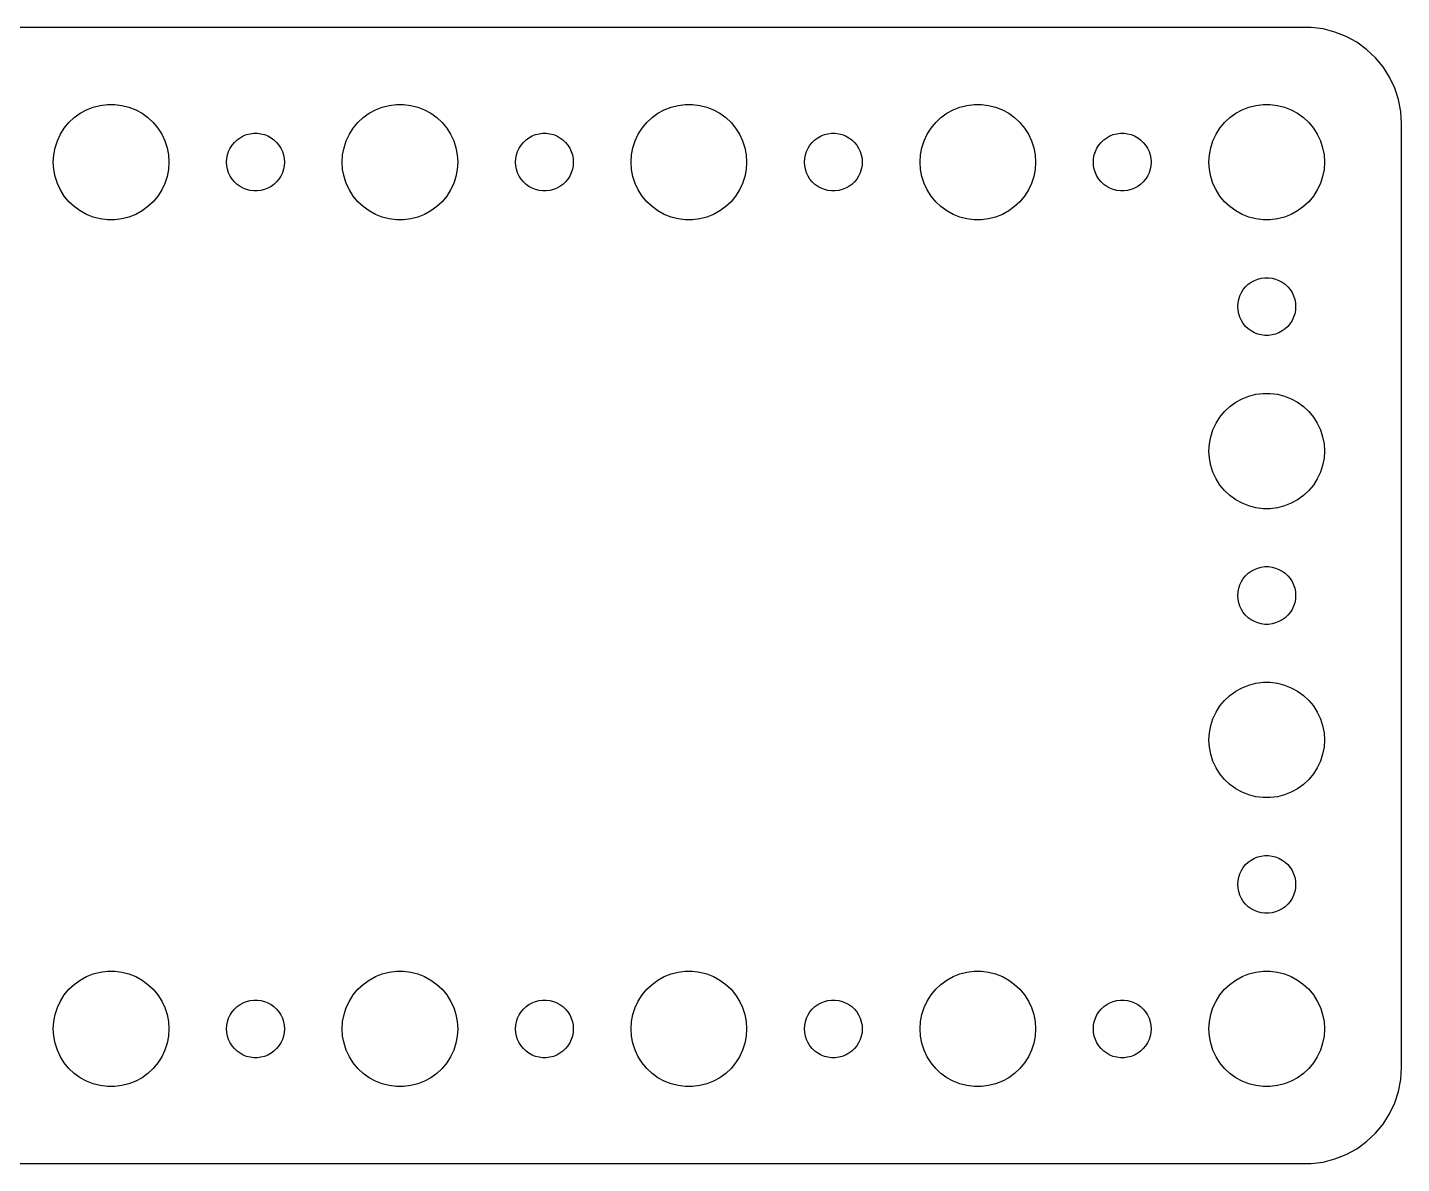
# Model space of a CAD drawing. Header units: metres. Extents: x -67 to 67, y -29 to 29.
# Drawn here: x -4.3 to 67, y -29.5 to 29.5 of the extents above; entities that cross this region are included whole.
import ezdxf

# ---------------------------------------------------------------- set-up
doc = ezdxf.new("R2010")
doc.units = ezdxf.units.M

msp = doc.modelspace()

# ---------------------------------------------------------------- linework, layer by layer
for p, q in [((62.3139, 29.4901), (-62.3139, 29.4901)), ((62.9369, 29.4114), (62.3139, 29.4901)), ((63.5451, 29.2553), (62.9369, 29.4114)), ((64.1289, 29.0241), (63.5451, 29.2553)), ((64.6791, 28.7216), (64.1289, 29.0241)), ((65.1871, 28.3526), (64.6791, 28.7216)), ((65.6448, 27.9227), (65.1871, 28.3526)), ((66.0451, 27.4389), (65.6448, 27.9227)), ((66.3815, 26.9088), (66.0451, 27.4389)), ((66.6489, 26.3406), (66.3815, 26.9088)), ((66.8429, 25.7434), (66.6489, 26.3406)), ((66.9606, 25.1267), (66.8429, 25.7434)), ((-1.91226, 24.8115), (-1.60747, 25.033)), ((-1.60747, 25.033), (-1.27733, 25.2145)), ((-1.27733, 25.2145), (-0.92705, 25.3532)), ((-0.92705, 25.3532), (-0.56213, 25.4469)), ((-0.56213, 25.4469), (-0.18837, 25.4941)), ((-0.18837, 25.4941), (0.18837, 25.4941)), ((0.18837, 25.4941), (0.56213, 25.4469)), ((0.56213, 25.4469), (0.92705, 25.3532)), ((0.92705, 25.3532), (1.27733, 25.2145)), ((1.27733, 25.2145), (1.60747, 25.033)), ((1.60747, 25.033), (1.91226, 24.8115)), ((13.0877, 24.8115), (13.3925, 25.033)), ((13.3925, 25.033), (13.7227, 25.2145)), ((13.7227, 25.2145), (14.0729, 25.3532)), ((14.0729, 25.3532), (14.4379, 25.4469)), ((14.4379, 25.4469), (14.8116, 25.4941)), ((14.8116, 25.4941), (15.1884, 25.4941)), ((15.1884, 25.4941), (15.5621, 25.4469)), ((15.5621, 25.4469), (15.927, 25.3532)), ((15.927, 25.3532), (16.2773, 25.2145)), ((16.2773, 25.2145), (16.6075, 25.033)), ((16.6075, 25.033), (16.9123, 24.8115)), ((28.0877, 24.8115), (28.3925, 25.033)), ((28.3925, 25.033), (28.7227, 25.2145)), ((28.7227, 25.2145), (29.0729, 25.3532)), ((29.0729, 25.3532), (29.4379, 25.4469)), ((29.4379, 25.4469), (29.8116, 25.4941)), ((29.8116, 25.4941), (30.1884, 25.4941)), ((30.1884, 25.4941), (30.5621, 25.4469)), ((30.5621, 25.4469), (30.927, 25.3532)), ((30.927, 25.3532), (31.2773, 25.2145)), ((31.2773, 25.2145), (31.6075, 25.033)), ((31.6075, 25.033), (31.9123, 24.8115)), ((43.0877, 24.8115), (43.3925, 25.033)), ((43.3925, 25.033), (43.7227, 25.2145)), ((43.7227, 25.2145), (44.0729, 25.3532)), ((44.0729, 25.3532), (44.4379, 25.4469)), ((44.4379, 25.4469), (44.8116, 25.4941)), ((44.8116, 25.4941), (45.1884, 25.4941)), ((45.1884, 25.4941), (45.5621, 25.4469)), ((45.5621, 25.4469), (45.927, 25.3532)), ((45.927, 25.3532), (46.2773, 25.2145)), ((46.2773, 25.2145), (46.6075, 25.033)), ((46.6075, 25.033), (46.9123, 24.8115)), ((58.0877, 24.8115), (58.3925, 25.033)), ((58.3925, 25.033), (58.7227, 25.2145)), ((58.7227, 25.2145), (59.0729, 25.3532)), ((59.0729, 25.3532), (59.4379, 25.4469)), ((59.4379, 25.4469), (59.8116, 25.4941)), ((59.8116, 25.4941), (60.1884, 25.4941)), ((60.1884, 25.4941), (60.5621, 25.4469)), ((60.5621, 25.4469), (60.927, 25.3532)), ((60.927, 25.3532), (61.2773, 25.2145)), ((61.2773, 25.2145), (61.6075, 25.033)), ((61.6075, 25.033), (61.9123, 24.8115)), ((67, 24.5), (66.9606, 25.1267)), ((-2.62891, 23.9453), (-2.42705, 24.2634)), ((-2.42705, 24.2634), (-2.1869, 24.5536)), ((-2.1869, 24.5536), (-1.91226, 24.8115)), ((1.91226, 24.8115), (2.1869, 24.5536)), ((2.1869, 24.5536), (2.42705, 24.2634)), ((2.42705, 24.2634), (2.62891, 23.9453)), ((12.3711, 23.9453), (12.5729, 24.2634)), ((12.5729, 24.2634), (12.8131, 24.5536)), ((12.8131, 24.5536), (13.0877, 24.8115)), ((16.9123, 24.8115), (17.1869, 24.5536)), ((17.1869, 24.5536), (17.427, 24.2634)), ((17.427, 24.2634), (17.6289, 23.9453)), ((27.3711, 23.9453), (27.5729, 24.2634)), ((27.5729, 24.2634), (27.8131, 24.5536)), ((27.8131, 24.5536), (28.0877, 24.8115)), ((31.9123, 24.8115), (32.1869, 24.5536)), ((32.1869, 24.5536), (32.427, 24.2634)), ((32.427, 24.2634), (32.6289, 23.9453)), ((42.3711, 23.9453), (42.5729, 24.2634)), ((42.5729, 24.2634), (42.8131, 24.5536)), ((42.8131, 24.5536), (43.0877, 24.8115)), ((46.9123, 24.8115), (47.1869, 24.5536)), ((47.1869, 24.5536), (47.427, 24.2634)), ((47.427, 24.2634), (47.6289, 23.9453)), ((57.3711, 23.9453), (57.5729, 24.2634)), ((57.5729, 24.2634), (57.8131, 24.5536)), ((57.8131, 24.5536), (58.0877, 24.8115)), ((61.9123, 24.8115), (62.1869, 24.5536)), ((62.1869, 24.5536), (62.427, 24.2634)), ((62.427, 24.2634), (62.6289, 23.9453)), ((67, -24.5), (67, 24.5)), ((-2.90575, 23.2461), (-2.78932, 23.6044)), ((-2.78932, 23.6044), (-2.62891, 23.9453)), ((2.62891, 23.9453), (2.78932, 23.6044)), ((2.78932, 23.6044), (2.90575, 23.2461)), ((6.40654, 23.5268), (6.54385, 23.6558)), ((6.54385, 23.6558), (6.69626, 23.7665)), ((6.69626, 23.7665), (6.86133, 23.8572)), ((6.86133, 23.8572), (7.03647, 23.9266)), ((7.03647, 23.9266), (7.21892, 23.9734)), ((7.21892, 23.9734), (7.40581, 23.997)), ((7.40581, 23.997), (7.59418, 23.997)), ((7.59418, 23.997), (7.78107, 23.9734)), ((7.78107, 23.9734), (7.96352, 23.9266)), ((7.96352, 23.9266), (8.13866, 23.8572)), ((8.13866, 23.8572), (8.30373, 23.7665)), ((8.30373, 23.7665), (8.45613, 23.6558)), ((8.45613, 23.6558), (8.59344, 23.5268)), ((12.0942, 23.2461), (12.2107, 23.6044)), ((12.2107, 23.6044), (12.3711, 23.9453)), ((17.6289, 23.9453), (17.7893, 23.6044)), ((17.7893, 23.6044), (17.9057, 23.2461)), ((21.4065, 23.5268), (21.5439, 23.6558)), ((21.5439, 23.6558), (21.6963, 23.7665)), ((21.6963, 23.7665), (21.8613, 23.8572)), ((21.8613, 23.8572), (22.0365, 23.9266)), ((22.0365, 23.9266), (22.2189, 23.9734)), ((22.2189, 23.9734), (22.4058, 23.997)), ((22.4058, 23.997), (22.5942, 23.997)), ((22.5942, 23.997), (22.7811, 23.9734)), ((22.7811, 23.9734), (22.9635, 23.9266)), ((22.9635, 23.9266), (23.1387, 23.8572)), ((23.1387, 23.8572), (23.3037, 23.7665)), ((23.3037, 23.7665), (23.4561, 23.6558)), ((23.4561, 23.6558), (23.5934, 23.5268)), ((27.0942, 23.2461), (27.2107, 23.6044)), ((27.2107, 23.6044), (27.3711, 23.9453)), ((32.6289, 23.9453), (32.7893, 23.6044)), ((32.7893, 23.6044), (32.9057, 23.2461)), ((36.4065, 23.5268), (36.5439, 23.6558)), ((36.5439, 23.6558), (36.6963, 23.7665)), ((36.6963, 23.7665), (36.8613, 23.8572)), ((36.8613, 23.8572), (37.0365, 23.9266)), ((37.0365, 23.9266), (37.2189, 23.9734)), ((37.2189, 23.9734), (37.4058, 23.997)), ((37.4058, 23.997), (37.5942, 23.997)), ((37.5942, 23.997), (37.7811, 23.9734)), ((37.7811, 23.9734), (37.9635, 23.9266)), ((37.9635, 23.9266), (38.1387, 23.8572)), ((38.1387, 23.8572), (38.3037, 23.7665)), ((38.3037, 23.7665), (38.4561, 23.6558)), ((38.4561, 23.6558), (38.5934, 23.5268)), ((42.0942, 23.2461), (42.2107, 23.6044)), ((42.2107, 23.6044), (42.3711, 23.9453)), ((47.6289, 23.9453), (47.7893, 23.6044)), ((47.7893, 23.6044), (47.9057, 23.2461)), ((51.4065, 23.5268), (51.5439, 23.6558)), ((51.5439, 23.6558), (51.6963, 23.7665)), ((51.6963, 23.7665), (51.8613, 23.8572)), ((51.8613, 23.8572), (52.0365, 23.9266)), ((52.0365, 23.9266), (52.2189, 23.9734)), ((52.2189, 23.9734), (52.4058, 23.997)), ((52.4058, 23.997), (52.5942, 23.997)), ((52.5942, 23.997), (52.7811, 23.9734)), ((52.7811, 23.9734), (52.9635, 23.9266)), ((52.9635, 23.9266), (53.1387, 23.8572)), ((53.1387, 23.8572), (53.3037, 23.7665)), ((53.3037, 23.7665), (53.4561, 23.6558)), ((53.4561, 23.6558), (53.5934, 23.5268)), ((57.0942, 23.2461), (57.2107, 23.6044)), ((57.2107, 23.6044), (57.3711, 23.9453)), ((62.6289, 23.9453), (62.7893, 23.6044)), ((62.7893, 23.6044), (62.9057, 23.2461)), ((-3, 22.5), (-2.97633, 22.876)), ((-2.97633, 22.876), (-2.90575, 23.2461)), ((2.90575, 23.2461), (2.97633, 22.876)), ((2.97633, 22.876), (3, 22.5)), ((6.01183, 22.688), (6.04712, 22.873)), ((6.04712, 22.873), (6.10533, 23.0522)), ((6.10533, 23.0522), (6.18553, 23.2226)), ((6.18553, 23.2226), (6.28647, 23.3817)), ((6.28647, 23.3817), (6.40654, 23.5268)), ((8.59344, 23.5268), (8.71352, 23.3817)), ((8.71352, 23.3817), (8.81445, 23.2226)), ((8.81445, 23.2226), (8.89465, 23.0522)), ((8.89465, 23.0522), (8.95287, 22.873)), ((8.95287, 22.873), (8.98816, 22.688)), ((12, 22.5), (12.0237, 22.876)), ((12.0237, 22.876), (12.0942, 23.2461)), ((17.9057, 23.2461), (17.9763, 22.876)), ((17.9763, 22.876), (18, 22.5)), ((21.0118, 22.688), (21.0471, 22.873)), ((21.0471, 22.873), (21.1053, 23.0522)), ((21.1053, 23.0522), (21.1855, 23.2226)), ((21.1855, 23.2226), (21.2865, 23.3817)), ((21.2865, 23.3817), (21.4065, 23.5268)), ((23.5934, 23.5268), (23.7135, 23.3817)), ((23.7135, 23.3817), (23.8145, 23.2226)), ((23.8145, 23.2226), (23.8947, 23.0522)), ((23.8947, 23.0522), (23.9529, 22.873)), ((23.9529, 22.873), (23.9882, 22.688)), ((27, 22.5), (27.0237, 22.876)), ((27.0237, 22.876), (27.0942, 23.2461)), ((32.9057, 23.2461), (32.9763, 22.876)), ((32.9763, 22.876), (33, 22.5)), ((36.0118, 22.688), (36.0471, 22.873)), ((36.0471, 22.873), (36.1053, 23.0522)), ((36.1053, 23.0522), (36.1855, 23.2226)), ((36.1855, 23.2226), (36.2865, 23.3817)), ((36.2865, 23.3817), (36.4065, 23.5268)), ((38.5934, 23.5268), (38.7135, 23.3817)), ((38.7135, 23.3817), (38.8145, 23.2226)), ((38.8145, 23.2226), (38.8947, 23.0522)), ((38.8947, 23.0522), (38.9529, 22.873)), ((38.9529, 22.873), (38.9882, 22.688)), ((42, 22.5), (42.0237, 22.876)), ((42.0237, 22.876), (42.0942, 23.2461)), ((47.9057, 23.2461), (47.9763, 22.876)), ((47.9763, 22.876), (48, 22.5)), ((51.0118, 22.688), (51.0471, 22.873)), ((51.0471, 22.873), (51.1053, 23.0522)), ((51.1053, 23.0522), (51.1855, 23.2226)), ((51.1855, 23.2226), (51.2865, 23.3817)), ((51.2865, 23.3817), (51.4065, 23.5268)), ((53.5934, 23.5268), (53.7135, 23.3817)), ((53.7135, 23.3817), (53.8145, 23.2226)), ((53.8145, 23.2226), (53.8947, 23.0522)), ((53.8947, 23.0522), (53.9529, 22.873)), ((53.9529, 22.873), (53.9882, 22.688)), ((57, 22.5), (57.0237, 22.876)), ((57.0237, 22.876), (57.0942, 23.2461)), ((62.9057, 23.2461), (62.9763, 22.876)), ((62.9763, 22.876), (63, 22.5)), ((-2.97633, 22.124), (-3, 22.5)), ((-2.90575, 21.7539), (-2.97633, 22.124)), ((2.97633, 22.124), (2.90575, 21.7539)), ((3, 22.5), (2.97633, 22.124)), ((6, 22.5), (6.01183, 22.688)), ((6.01183, 22.312), (6, 22.5)), ((6.04712, 22.127), (6.01183, 22.312)), ((6.10533, 21.9478), (6.04712, 22.127)), ((8.95287, 22.127), (8.89465, 21.9478)), ((8.98816, 22.312), (8.95287, 22.127)), ((8.98816, 22.688), (9, 22.5)), ((9, 22.5), (8.98816, 22.312)), ((12.0237, 22.124), (12, 22.5)), ((12.0942, 21.7539), (12.0237, 22.124)), ((17.9763, 22.124), (17.9057, 21.7539)), ((18, 22.5), (17.9763, 22.124)), ((21, 22.5), (21.0118, 22.688)), ((21.0118, 22.312), (21, 22.5)), ((21.0471, 22.127), (21.0118, 22.312)), ((21.1053, 21.9478), (21.0471, 22.127)), ((23.9529, 22.127), (23.8947, 21.9478)), ((23.9882, 22.312), (23.9529, 22.127)), ((23.9882, 22.688), (24, 22.5)), ((24, 22.5), (23.9882, 22.312)), ((27.0237, 22.124), (27, 22.5)), ((27.0942, 21.7539), (27.0237, 22.124)), ((32.9763, 22.124), (32.9057, 21.7539)), ((33, 22.5), (32.9763, 22.124)), ((36, 22.5), (36.0118, 22.688)), ((36.0118, 22.312), (36, 22.5)), ((36.0471, 22.127), (36.0118, 22.312)), ((36.1053, 21.9478), (36.0471, 22.127)), ((38.9529, 22.127), (38.8947, 21.9478)), ((38.9882, 22.312), (38.9529, 22.127)), ((38.9882, 22.688), (39, 22.5)), ((39, 22.5), (38.9882, 22.312)), ((42.0237, 22.124), (42, 22.5)), ((42.0942, 21.7539), (42.0237, 22.124)), ((47.9763, 22.124), (47.9057, 21.7539)), ((48, 22.5), (47.9763, 22.124)), ((51, 22.5), (51.0118, 22.688)), ((51.0118, 22.312), (51, 22.5)), ((51.0471, 22.127), (51.0118, 22.312)), ((51.1053, 21.9478), (51.0471, 22.127)), ((53.9529, 22.127), (53.8947, 21.9478)), ((53.9882, 22.312), (53.9529, 22.127)), ((53.9882, 22.688), (54, 22.5)), ((54, 22.5), (53.9882, 22.312)), ((57.0237, 22.124), (57, 22.5)), ((57.0942, 21.7539), (57.0237, 22.124)), ((62.9763, 22.124), (62.9057, 21.7539)), ((63, 22.5), (62.9763, 22.124)), ((-2.78932, 21.3956), (-2.90575, 21.7539)), ((2.90575, 21.7539), (2.78932, 21.3956)), ((6.18553, 21.7774), (6.10533, 21.9478)), ((6.28647, 21.6183), (6.18553, 21.7774)), ((6.40654, 21.4732), (6.28647, 21.6183)), ((6.54385, 21.3442), (6.40654, 21.4732)), ((8.59344, 21.4732), (8.45613, 21.3442)), ((8.71352, 21.6183), (8.59344, 21.4732)), ((8.81445, 21.7774), (8.71352, 21.6183)), ((8.89465, 21.9478), (8.81445, 21.7774)), ((12.2107, 21.3956), (12.0942, 21.7539)), ((17.9057, 21.7539), (17.7893, 21.3956)), ((21.1855, 21.7774), (21.1053, 21.9478)), ((21.2865, 21.6183), (21.1855, 21.7774)), ((21.4065, 21.4732), (21.2865, 21.6183)), ((21.5439, 21.3442), (21.4065, 21.4732)), ((23.5934, 21.4732), (23.4561, 21.3442)), ((23.7135, 21.6183), (23.5934, 21.4732)), ((23.8145, 21.7774), (23.7135, 21.6183)), ((23.8947, 21.9478), (23.8145, 21.7774)), ((27.2107, 21.3956), (27.0942, 21.7539)), ((32.9057, 21.7539), (32.7893, 21.3956)), ((36.1855, 21.7774), (36.1053, 21.9478)), ((36.2865, 21.6183), (36.1855, 21.7774)), ((36.4065, 21.4732), (36.2865, 21.6183)), ((36.5439, 21.3442), (36.4065, 21.4732)), ((38.5934, 21.4732), (38.4561, 21.3442)), ((38.7135, 21.6183), (38.5934, 21.4732)), ((38.8145, 21.7774), (38.7135, 21.6183)), ((38.8947, 21.9478), (38.8145, 21.7774)), ((42.2107, 21.3956), (42.0942, 21.7539)), ((47.9057, 21.7539), (47.7893, 21.3956)), ((51.1855, 21.7774), (51.1053, 21.9478)), ((51.2865, 21.6183), (51.1855, 21.7774)), ((51.4065, 21.4732), (51.2865, 21.6183)), ((51.5439, 21.3442), (51.4065, 21.4732)), ((53.5934, 21.4732), (53.4561, 21.3442)), ((53.7135, 21.6183), (53.5934, 21.4732)), ((53.8145, 21.7774), (53.7135, 21.6183)), ((53.8947, 21.9478), (53.8145, 21.7774)), ((57.2107, 21.3956), (57.0942, 21.7539)), ((62.9057, 21.7539), (62.7893, 21.3956)), ((-2.62891, 21.0547), (-2.78932, 21.3956)), ((-2.42705, 20.7366), (-2.62891, 21.0547)), ((-2.1869, 20.4464), (-2.42705, 20.7366)), ((2.42705, 20.7366), (2.1869, 20.4464)), ((2.62891, 21.0547), (2.42705, 20.7366)), ((2.78932, 21.3956), (2.62891, 21.0547)), ((6.69626, 21.2335), (6.54385, 21.3442)), ((6.86133, 21.1427), (6.69626, 21.2335)), ((7.03647, 21.0734), (6.86133, 21.1427)), ((7.21892, 21.0266), (7.03647, 21.0734)), ((7.40581, 21.003), (7.21892, 21.0266)), ((7.59418, 21.003), (7.40581, 21.003)), ((7.78107, 21.0266), (7.59418, 21.003)), ((7.96352, 21.0734), (7.78107, 21.0266)), ((8.13866, 21.1427), (7.96352, 21.0734)), ((8.30373, 21.2335), (8.13866, 21.1427)), ((8.45613, 21.3442), (8.30373, 21.2335)), ((12.3711, 21.0547), (12.2107, 21.3956)), ((12.5729, 20.7366), (12.3711, 21.0547)), ((12.8131, 20.4464), (12.5729, 20.7366)), ((17.427, 20.7366), (17.1869, 20.4464)), ((17.6289, 21.0547), (17.427, 20.7366)), ((17.7893, 21.3956), (17.6289, 21.0547)), ((21.6963, 21.2335), (21.5439, 21.3442)), ((21.8613, 21.1427), (21.6963, 21.2335)), ((22.0365, 21.0734), (21.8613, 21.1427)), ((22.2189, 21.0266), (22.0365, 21.0734)), ((22.4058, 21.003), (22.2189, 21.0266)), ((22.5942, 21.003), (22.4058, 21.003)), ((22.7811, 21.0266), (22.5942, 21.003)), ((22.9635, 21.0734), (22.7811, 21.0266)), ((23.1387, 21.1427), (22.9635, 21.0734)), ((23.3037, 21.2335), (23.1387, 21.1427)), ((23.4561, 21.3442), (23.3037, 21.2335)), ((27.3711, 21.0547), (27.2107, 21.3956)), ((27.5729, 20.7366), (27.3711, 21.0547)), ((27.8131, 20.4464), (27.5729, 20.7366)), ((32.427, 20.7366), (32.1869, 20.4464)), ((32.6289, 21.0547), (32.427, 20.7366)), ((32.7893, 21.3956), (32.6289, 21.0547)), ((36.6963, 21.2335), (36.5439, 21.3442)), ((36.8613, 21.1427), (36.6963, 21.2335)), ((37.0365, 21.0734), (36.8613, 21.1427)), ((37.2189, 21.0266), (37.0365, 21.0734)), ((37.4058, 21.003), (37.2189, 21.0266)), ((37.5942, 21.003), (37.4058, 21.003)), ((37.7811, 21.0266), (37.5942, 21.003)), ((37.9635, 21.0734), (37.7811, 21.0266)), ((38.1387, 21.1427), (37.9635, 21.0734)), ((38.3037, 21.2335), (38.1387, 21.1427)), ((38.4561, 21.3442), (38.3037, 21.2335)), ((42.3711, 21.0547), (42.2107, 21.3956)), ((42.5729, 20.7366), (42.3711, 21.0547)), ((42.8131, 20.4464), (42.5729, 20.7366)), ((47.427, 20.7366), (47.1869, 20.4464)), ((47.6289, 21.0547), (47.427, 20.7366)), ((47.7893, 21.3956), (47.6289, 21.0547)), ((51.6963, 21.2335), (51.5439, 21.3442)), ((51.8613, 21.1427), (51.6963, 21.2335)), ((52.0365, 21.0734), (51.8613, 21.1427)), ((52.2189, 21.0266), (52.0365, 21.0734)), ((52.4058, 21.003), (52.2189, 21.0266)), ((52.5942, 21.003), (52.4058, 21.003)), ((52.7811, 21.0266), (52.5942, 21.003)), ((52.9635, 21.0734), (52.7811, 21.0266)), ((53.1387, 21.1427), (52.9635, 21.0734)), ((53.3037, 21.2335), (53.1387, 21.1427)), ((53.4561, 21.3442), (53.3037, 21.2335)), ((57.3711, 21.0547), (57.2107, 21.3956)), ((57.5729, 20.7366), (57.3711, 21.0547)), ((57.8131, 20.4464), (57.5729, 20.7366)), ((62.427, 20.7366), (62.1869, 20.4464)), ((62.6289, 21.0547), (62.427, 20.7366)), ((62.7893, 21.3956), (62.6289, 21.0547)), ((-1.91226, 20.1884), (-2.1869, 20.4464)), ((-1.60747, 19.967), (-1.91226, 20.1884)), ((1.91226, 20.1884), (1.60747, 19.967)), ((2.1869, 20.4464), (1.91226, 20.1884)), ((13.0877, 20.1884), (12.8131, 20.4464)), ((13.3925, 19.967), (13.0877, 20.1884)), ((16.9123, 20.1884), (16.6075, 19.967)), ((17.1869, 20.4464), (16.9123, 20.1884)), ((28.0877, 20.1884), (27.8131, 20.4464)), ((28.3925, 19.967), (28.0877, 20.1884)), ((31.9123, 20.1884), (31.6075, 19.967)), ((32.1869, 20.4464), (31.9123, 20.1884)), ((43.0877, 20.1884), (42.8131, 20.4464)), ((43.3925, 19.967), (43.0877, 20.1884)), ((46.9123, 20.1884), (46.6075, 19.967)), ((47.1869, 20.4464), (46.9123, 20.1884)), ((58.0877, 20.1884), (57.8131, 20.4464)), ((58.3925, 19.967), (58.0877, 20.1884)), ((61.9123, 20.1884), (61.6075, 19.967)), ((62.1869, 20.4464), (61.9123, 20.1884)), ((-1.27733, 19.7855), (-1.60747, 19.967)), ((-0.92705, 19.6468), (-1.27733, 19.7855)), ((-0.56213, 19.5531), (-0.92705, 19.6468)), ((-0.18837, 19.5059), (-0.56213, 19.5531)), ((0.18837, 19.5059), (-0.18837, 19.5059)), ((0.56213, 19.5531), (0.18837, 19.5059)), ((0.92705, 19.6468), (0.56213, 19.5531)), ((1.27733, 19.7855), (0.92705, 19.6468)), ((1.60747, 19.967), (1.27733, 19.7855)), ((13.7227, 19.7855), (13.3925, 19.967)), ((14.0729, 19.6468), (13.7227, 19.7855)), ((14.4379, 19.5531), (14.0729, 19.6468)), ((14.8116, 19.5059), (14.4379, 19.5531)), ((15.1884, 19.5059), (14.8116, 19.5059)), ((15.5621, 19.5531), (15.1884, 19.5059)), ((15.927, 19.6468), (15.5621, 19.5531)), ((16.2773, 19.7855), (15.927, 19.6468)), ((16.6075, 19.967), (16.2773, 19.7855)), ((28.7227, 19.7855), (28.3925, 19.967)), ((29.0729, 19.6468), (28.7227, 19.7855)), ((29.4379, 19.5531), (29.0729, 19.6468)), ((29.8116, 19.5059), (29.4379, 19.5531)), ((30.1884, 19.5059), (29.8116, 19.5059)), ((30.5621, 19.5531), (30.1884, 19.5059)), ((30.927, 19.6468), (30.5621, 19.5531)), ((31.2773, 19.7855), (30.927, 19.6468)), ((31.6075, 19.967), (31.2773, 19.7855)), ((43.7227, 19.7855), (43.3925, 19.967)), ((44.0729, 19.6468), (43.7227, 19.7855)), ((44.4379, 19.5531), (44.0729, 19.6468)), ((44.8116, 19.5059), (44.4379, 19.5531)), ((45.1884, 19.5059), (44.8116, 19.5059)), ((45.5621, 19.5531), (45.1884, 19.5059)), ((45.927, 19.6468), (45.5621, 19.5531)), ((46.2773, 19.7855), (45.927, 19.6468)), ((46.6075, 19.967), (46.2773, 19.7855)), ((58.7227, 19.7855), (58.3925, 19.967)), ((59.0729, 19.6468), (58.7227, 19.7855)), ((59.4379, 19.5531), (59.0729, 19.6468)), ((59.8116, 19.5059), (59.4379, 19.5531)), ((60.1884, 19.5059), (59.8116, 19.5059)), ((60.5621, 19.5531), (60.1884, 19.5059)), ((60.927, 19.6468), (60.5621, 19.5531)), ((61.2773, 19.7855), (60.927, 19.6468)), ((61.6075, 19.967), (61.2773, 19.7855)), ((59.3613, 16.3572), (59.5365, 16.4266)), ((59.5365, 16.4266), (59.7189, 16.4734)), ((59.7189, 16.4734), (59.9058, 16.497)), ((59.9058, 16.497), (60.0942, 16.497)), ((60.0942, 16.497), (60.2811, 16.4734)), ((60.2811, 16.4734), (60.4635, 16.4266)), ((60.4635, 16.4266), (60.6387, 16.3572)), ((58.6053, 15.5522), (58.6855, 15.7226)), ((58.6855, 15.7226), (58.7865, 15.8817)), ((58.7865, 15.8817), (58.9065, 16.0268)), ((58.9065, 16.0268), (59.0439, 16.1558)), ((59.0439, 16.1558), (59.1963, 16.2665)), ((59.1963, 16.2665), (59.3613, 16.3572)), ((60.6387, 16.3572), (60.8037, 16.2665)), ((60.8037, 16.2665), (60.9561, 16.1558)), ((60.9561, 16.1558), (61.0934, 16.0268)), ((61.0934, 16.0268), (61.2135, 15.8817)), ((61.2135, 15.8817), (61.3145, 15.7226)), ((61.3145, 15.7226), (61.3947, 15.5522)), ((58.5, 15), (58.5118, 15.188)), ((58.5118, 14.812), (58.5, 15)), ((58.5118, 15.188), (58.5471, 15.373)), ((58.5471, 15.373), (58.6053, 15.5522)), ((61.3947, 15.5522), (61.4529, 15.373)), ((61.4529, 15.373), (61.4882, 15.188)), ((61.4882, 15.188), (61.5, 15)), ((61.5, 15), (61.4882, 14.812)), ((58.5471, 14.627), (58.5118, 14.812)), ((58.6053, 14.4478), (58.5471, 14.627)), ((58.6855, 14.2774), (58.6053, 14.4478)), ((58.7865, 14.1183), (58.6855, 14.2774)), ((61.3145, 14.2774), (61.2135, 14.1183)), ((61.3947, 14.4478), (61.3145, 14.2774)), ((61.4529, 14.627), (61.3947, 14.4478)), ((61.4882, 14.812), (61.4529, 14.627)), ((58.9065, 13.9732), (58.7865, 14.1183)), ((59.0439, 13.8442), (58.9065, 13.9732)), ((59.1963, 13.7335), (59.0439, 13.8442)), ((59.3613, 13.6427), (59.1963, 13.7335)), ((59.5365, 13.5734), (59.3613, 13.6427)), ((59.7189, 13.5266), (59.5365, 13.5734)), ((60.4635, 13.5734), (60.2811, 13.5266)), ((60.6387, 13.6427), (60.4635, 13.5734)), ((60.8037, 13.7335), (60.6387, 13.6427)), ((60.9561, 13.8442), (60.8037, 13.7335)), ((61.0934, 13.9732), (60.9561, 13.8442)), ((61.2135, 14.1183), (61.0934, 13.9732)), ((59.9058, 13.5029), (59.7189, 13.5266)), ((60.0942, 13.5029), (59.9058, 13.5029)), ((60.2811, 13.5266), (60.0942, 13.5029)), ((58.0877, 9.81154), (58.3925, 10.033)), ((58.3925, 10.033), (58.7227, 10.2145)), ((58.7227, 10.2145), (59.0729, 10.3532)), ((59.0729, 10.3532), (59.4379, 10.4469)), ((59.4379, 10.4469), (59.8116, 10.4941)), ((59.8116, 10.4941), (60.1884, 10.4941)), ((60.1884, 10.4941), (60.5621, 10.4469)), ((60.5621, 10.4469), (60.927, 10.3532)), ((60.927, 10.3532), (61.2773, 10.2145)), ((61.2773, 10.2145), (61.6075, 10.033)), ((61.6075, 10.033), (61.9123, 9.81154)), ((57.5729, 9.26335), (57.8131, 9.55363)), ((57.8131, 9.55363), (58.0877, 9.81154)), ((61.9123, 9.81154), (62.1869, 9.55363)), ((62.1869, 9.55363), (62.427, 9.26335)), ((57.0942, 8.24606), (57.2107, 8.60437)), ((57.2107, 8.60437), (57.3711, 8.94525)), ((57.3711, 8.94525), (57.5729, 9.26335)), ((62.427, 9.26335), (62.6289, 8.94525)), ((62.6289, 8.94525), (62.7893, 8.60437)), ((62.7893, 8.60437), (62.9057, 8.24606)), ((57, 7.5), (57.0237, 7.87599)), ((57.0237, 7.87599), (57.0942, 8.24606)), ((62.9057, 8.24606), (62.9763, 7.87599)), ((62.9763, 7.87599), (63, 7.5)), ((57.0237, 7.12399), (57, 7.5)), ((63, 7.5), (62.9763, 7.12399)), ((57.0942, 6.75392), (57.0237, 7.12399)), ((57.2107, 6.39561), (57.0942, 6.75392)), ((62.9057, 6.75392), (62.7893, 6.39561)), ((62.9763, 7.12399), (62.9057, 6.75392)), ((57.3711, 6.05473), (57.2107, 6.39561)), ((57.5729, 5.73663), (57.3711, 6.05473)), ((57.8131, 5.44635), (57.5729, 5.73663)), ((62.427, 5.73663), (62.1869, 5.44635)), ((62.6289, 6.05473), (62.427, 5.73663)), ((62.7893, 6.39561), (62.6289, 6.05473)), ((58.0877, 5.18845), (57.8131, 5.44635)), ((58.3925, 4.96701), (58.0877, 5.18845)), ((61.9123, 5.18845), (61.6075, 4.96701)), ((62.1869, 5.44635), (61.9123, 5.18845)), ((58.7227, 4.78551), (58.3925, 4.96701)), ((59.0729, 4.64682), (58.7227, 4.78551)), ((59.4379, 4.55313), (59.0729, 4.64682)), ((59.8116, 4.50591), (59.4379, 4.55313)), ((60.1884, 4.50591), (59.8116, 4.50591)), ((60.5621, 4.55313), (60.1884, 4.50591)), ((60.927, 4.64682), (60.5621, 4.55313)), ((61.2773, 4.78551), (60.927, 4.64682)), ((61.6075, 4.96701), (61.2773, 4.78551)), ((59.5365, 1.42657), (59.7189, 1.47342)), ((59.7189, 1.47342), (59.9058, 1.49704)), ((59.9058, 1.49704), (60.0942, 1.49704)), ((60.0942, 1.49704), (60.2811, 1.47342)), ((60.2811, 1.47342), (60.4635, 1.42657)), ((58.6053, 0.55219), (58.6855, 0.72263)), ((58.6855, 0.72263), (58.7865, 0.88167)), ((58.7865, 0.88167), (58.9065, 1.02681)), ((58.9065, 1.02681), (59.0439, 1.15576)), ((59.0439, 1.15576), (59.1963, 1.26648)), ((59.1963, 1.26648), (59.3613, 1.35724)), ((59.3613, 1.35724), (59.5365, 1.42657)), ((60.4635, 1.42657), (60.6387, 1.35724)), ((60.6387, 1.35724), (60.8037, 1.26648)), ((60.8037, 1.26648), (60.9561, 1.15576)), ((60.9561, 1.15576), (61.0934, 1.02681)), ((61.0934, 1.02681), (61.2135, 0.88167)), ((61.2135, 0.88167), (61.3145, 0.72263)), ((61.3145, 0.72263), (61.3947, 0.55219)), ((58.5, 0), (58.5118, 0.18799)), ((58.5118, -0.18799), (58.5, 0)), ((58.5118, 0.18799), (58.5471, 0.37303)), ((58.5471, 0.37303), (58.6053, 0.55219)), ((61.3947, 0.55219), (61.4529, 0.37303)), ((61.4529, 0.37303), (61.4882, 0.18799)), ((61.4882, 0.18799), (61.5, 0)), ((61.5, 0), (61.4882, -0.18799)), ((58.5471, -0.37303), (58.5118, -0.18799)), ((58.6053, -0.55219), (58.5471, -0.37303)), ((58.6855, -0.72263), (58.6053, -0.55219)), ((61.3947, -0.55219), (61.3145, -0.72263)), ((61.4529, -0.37303), (61.3947, -0.55219)), ((61.4882, -0.18799), (61.4529, -0.37303)), ((58.7865, -0.88167), (58.6855, -0.72263)), ((58.9065, -1.02681), (58.7865, -0.88167)), ((59.0439, -1.15576), (58.9065, -1.02681)), ((59.1963, -1.26648), (59.0439, -1.15576)), ((59.3613, -1.35724), (59.1963, -1.26648)), ((59.5365, -1.42657), (59.3613, -1.35724)), ((59.7189, -1.47342), (59.5365, -1.42657)), ((60.4635, -1.42657), (60.2811, -1.47342)), ((60.6387, -1.35724), (60.4635, -1.42657)), ((60.8037, -1.26648), (60.6387, -1.35724)), ((60.9561, -1.15576), (60.8037, -1.26648)), ((61.0934, -1.02681), (60.9561, -1.15576)), ((61.2135, -0.88167), (61.0934, -1.02681)), ((61.3145, -0.72263), (61.2135, -0.88167)), ((59.9058, -1.49704), (59.7189, -1.47342)), ((60.0942, -1.49704), (59.9058, -1.49704)), ((60.2811, -1.47342), (60.0942, -1.49704)), ((58.0877, -5.18845), (58.3925, -4.96701)), ((58.3925, -4.96701), (58.7227, -4.78551)), ((58.7227, -4.78551), (59.0729, -4.64682)), ((59.0729, -4.64682), (59.4379, -4.55313)), ((59.4379, -4.55313), (59.8116, -4.50591)), ((59.8116, -4.50591), (60.1884, -4.50591)), ((60.1884, -4.50591), (60.5621, -4.55313)), ((60.5621, -4.55313), (60.927, -4.64682)), ((60.927, -4.64682), (61.2773, -4.78551)), ((61.2773, -4.78551), (61.6075, -4.96701)), ((61.6075, -4.96701), (61.9123, -5.18845)), ((57.5729, -5.73663), (57.8131, -5.44635)), ((57.8131, -5.44635), (58.0877, -5.18845)), ((61.9123, -5.18845), (62.1869, -5.44635)), ((62.1869, -5.44635), (62.427, -5.73663)), ((57.0942, -6.75392), (57.2107, -6.39561)), ((57.2107, -6.39561), (57.3711, -6.05473)), ((57.3711, -6.05473), (57.5729, -5.73663)), ((62.427, -5.73663), (62.6289, -6.05473)), ((62.6289, -6.05473), (62.7893, -6.39561)), ((62.7893, -6.39561), (62.9057, -6.75392)), ((57, -7.5), (57.0237, -7.12399)), ((57.0237, -7.12399), (57.0942, -6.75392)), ((62.9057, -6.75392), (62.9763, -7.12399)), ((62.9763, -7.12399), (63, -7.5)), ((57.0237, -7.87599), (57, -7.5)), ((63, -7.5), (62.9763, -7.87599)), ((57.0942, -8.24606), (57.0237, -7.87599)), ((57.2107, -8.60437), (57.0942, -8.24606)), ((62.9057, -8.24606), (62.7893, -8.60437)), ((62.9763, -7.87599), (62.9057, -8.24606)), ((57.3711, -8.94525), (57.2107, -8.60437)), ((57.5729, -9.26335), (57.3711, -8.94525)), ((57.8131, -9.55363), (57.5729, -9.26335)), ((62.427, -9.26335), (62.1869, -9.55363)), ((62.6289, -8.94525), (62.427, -9.26335)), ((62.7893, -8.60437), (62.6289, -8.94525)), ((58.0877, -9.81154), (57.8131, -9.55363)), ((58.3925, -10.033), (58.0877, -9.81154)), ((61.9123, -9.81154), (61.6075, -10.033)), ((62.1869, -9.55363), (61.9123, -9.81154)), ((58.7227, -10.2145), (58.3925, -10.033)), ((59.0729, -10.3532), (58.7227, -10.2145)), ((59.4379, -10.4469), (59.0729, -10.3532)), ((59.8116, -10.4941), (59.4379, -10.4469)), ((60.1884, -10.4941), (59.8116, -10.4941)), ((60.5621, -10.4469), (60.1884, -10.4941)), ((60.927, -10.3532), (60.5621, -10.4469)), ((61.2773, -10.2145), (60.927, -10.3532)), ((61.6075, -10.033), (61.2773, -10.2145)), ((59.5365, -13.5734), (59.7189, -13.5266)), ((59.7189, -13.5266), (59.9058, -13.5029)), ((59.9058, -13.5029), (60.0942, -13.5029)), ((60.0942, -13.5029), (60.2811, -13.5266)), ((60.2811, -13.5266), (60.4635, -13.5734)), ((58.6855, -14.2774), (58.7865, -14.1183)), ((58.7865, -14.1183), (58.9065, -13.9732)), ((58.9065, -13.9732), (59.0439, -13.8442)), ((59.0439, -13.8442), (59.1963, -13.7335)), ((59.1963, -13.7335), (59.3613, -13.6427)), ((59.3613, -13.6427), (59.5365, -13.5734)), ((60.4635, -13.5734), (60.6387, -13.6427)), ((60.6387, -13.6427), (60.8037, -13.7335)), ((60.8037, -13.7335), (60.9561, -13.8442)), ((60.9561, -13.8442), (61.0934, -13.9732)), ((61.0934, -13.9732), (61.2135, -14.1183)), ((61.2135, -14.1183), (61.3145, -14.2774)), ((58.5, -15), (58.5118, -14.812)), ((58.5118, -14.812), (58.5471, -14.627)), ((58.5471, -14.627), (58.6053, -14.4478)), ((58.6053, -14.4478), (58.6855, -14.2774)), ((61.3145, -14.2774), (61.3947, -14.4478)), ((61.3947, -14.4478), (61.4529, -14.627)), ((61.4529, -14.627), (61.4882, -14.812)), ((61.4882, -14.812), (61.5, -15)), ((58.5118, -15.188), (58.5, -15)), ((58.5471, -15.373), (58.5118, -15.188)), ((58.6053, -15.5522), (58.5471, -15.373)), ((58.6855, -15.7226), (58.6053, -15.5522)), ((61.3947, -15.5522), (61.3145, -15.7226)), ((61.4529, -15.373), (61.3947, -15.5522)), ((61.4882, -15.188), (61.4529, -15.373)), ((61.5, -15), (61.4882, -15.188)), ((58.7865, -15.8817), (58.6855, -15.7226)), ((58.9065, -16.0268), (58.7865, -15.8817)), ((59.0439, -16.1558), (58.9065, -16.0268)), ((59.1963, -16.2665), (59.0439, -16.1558)), ((59.3613, -16.3572), (59.1963, -16.2665)), ((59.5365, -16.4266), (59.3613, -16.3572)), ((60.6387, -16.3572), (60.4635, -16.4266)), ((60.8037, -16.2665), (60.6387, -16.3572)), ((60.9561, -16.1558), (60.8037, -16.2665)), ((61.0934, -16.0268), (60.9561, -16.1558)), ((61.2135, -15.8817), (61.0934, -16.0268)), ((61.3145, -15.7226), (61.2135, -15.8817)), ((59.7189, -16.4734), (59.5365, -16.4266)), ((59.9058, -16.497), (59.7189, -16.4734)), ((60.0942, -16.497), (59.9058, -16.497)), ((60.2811, -16.4734), (60.0942, -16.497)), ((60.4635, -16.4266), (60.2811, -16.4734)), ((-1.91226, -20.1884), (-1.60747, -19.967)), ((-1.60747, -19.967), (-1.27733, -19.7855)), ((-1.27733, -19.7855), (-0.92705, -19.6468)), ((-0.92705, -19.6468), (-0.56213, -19.5531)), ((-0.56213, -19.5531), (-0.18837, -19.5059)), ((-0.18837, -19.5059), (0.18837, -19.5059)), ((0.18837, -19.5059), (0.56213, -19.5531)), ((0.56213, -19.5531), (0.92705, -19.6468)), ((0.92705, -19.6468), (1.27733, -19.7855)), ((1.27733, -19.7855), (1.60747, -19.967)), ((1.60747, -19.967), (1.91226, -20.1884)), ((13.0877, -20.1884), (13.3925, -19.967)), ((13.3925, -19.967), (13.7227, -19.7855)), ((13.7227, -19.7855), (14.0729, -19.6468)), ((14.0729, -19.6468), (14.4379, -19.5531)), ((14.4379, -19.5531), (14.8116, -19.5059)), ((14.8116, -19.5059), (15.1884, -19.5059)), ((15.1884, -19.5059), (15.5621, -19.5531)), ((15.5621, -19.5531), (15.927, -19.6468)), ((15.927, -19.6468), (16.2773, -19.7855)), ((16.2773, -19.7855), (16.6075, -19.967)), ((16.6075, -19.967), (16.9123, -20.1884)), ((28.0877, -20.1884), (28.3925, -19.967)), ((28.3925, -19.967), (28.7227, -19.7855)), ((28.7227, -19.7855), (29.0729, -19.6468)), ((29.0729, -19.6468), (29.4379, -19.5531)), ((29.4379, -19.5531), (29.8116, -19.5059)), ((29.8116, -19.5059), (30.1884, -19.5059)), ((30.1884, -19.5059), (30.5621, -19.5531)), ((30.5621, -19.5531), (30.927, -19.6468)), ((30.927, -19.6468), (31.2773, -19.7855)), ((31.2773, -19.7855), (31.6075, -19.967)), ((31.6075, -19.967), (31.9123, -20.1884)), ((43.0877, -20.1884), (43.3925, -19.967)), ((43.3925, -19.967), (43.7227, -19.7855)), ((43.7227, -19.7855), (44.0729, -19.6468)), ((44.0729, -19.6468), (44.4379, -19.5531)), ((44.4379, -19.5531), (44.8116, -19.5059)), ((44.8116, -19.5059), (45.1884, -19.5059)), ((45.1884, -19.5059), (45.5621, -19.5531)), ((45.5621, -19.5531), (45.927, -19.6468)), ((45.927, -19.6468), (46.2773, -19.7855)), ((46.2773, -19.7855), (46.6075, -19.967)), ((46.6075, -19.967), (46.9123, -20.1884)), ((58.0877, -20.1884), (58.3925, -19.967)), ((58.3925, -19.967), (58.7227, -19.7855)), ((58.7227, -19.7855), (59.0729, -19.6468)), ((59.0729, -19.6468), (59.4379, -19.5531)), ((59.4379, -19.5531), (59.8116, -19.5059)), ((59.8116, -19.5059), (60.1884, -19.5059)), ((60.1884, -19.5059), (60.5621, -19.5531)), ((60.5621, -19.5531), (60.927, -19.6468)), ((60.927, -19.6468), (61.2773, -19.7855)), ((61.2773, -19.7855), (61.6075, -19.967)), ((61.6075, -19.967), (61.9123, -20.1884)), ((-2.42705, -20.7366), (-2.1869, -20.4464)), ((-2.1869, -20.4464), (-1.91226, -20.1884)), ((1.91226, -20.1884), (2.1869, -20.4464)), ((2.1869, -20.4464), (2.42705, -20.7366)), ((12.5729, -20.7366), (12.8131, -20.4464)), ((12.8131, -20.4464), (13.0877, -20.1884)), ((16.9123, -20.1884), (17.1869, -20.4464)), ((17.1869, -20.4464), (17.427, -20.7366)), ((27.5729, -20.7366), (27.8131, -20.4464)), ((27.8131, -20.4464), (28.0877, -20.1884)), ((31.9123, -20.1884), (32.1869, -20.4464)), ((32.1869, -20.4464), (32.427, -20.7366)), ((42.5729, -20.7366), (42.8131, -20.4464)), ((42.8131, -20.4464), (43.0877, -20.1884)), ((46.9123, -20.1884), (47.1869, -20.4464)), ((47.1869, -20.4464), (47.427, -20.7366)), ((57.5729, -20.7366), (57.8131, -20.4464)), ((57.8131, -20.4464), (58.0877, -20.1884)), ((61.9123, -20.1884), (62.1869, -20.4464)), ((62.1869, -20.4464), (62.427, -20.7366)), ((-2.90575, -21.7539), (-2.78932, -21.3956)), ((-2.78932, -21.3956), (-2.62891, -21.0547)), ((-2.62891, -21.0547), (-2.42705, -20.7366)), ((2.42705, -20.7366), (2.62891, -21.0547)), ((2.62891, -21.0547), (2.78932, -21.3956)), ((2.78932, -21.3956), (2.90575, -21.7539)), ((6.40654, -21.4732), (6.54385, -21.3442)), ((6.54385, -21.3442), (6.69626, -21.2335)), ((6.69626, -21.2335), (6.86133, -21.1427)), ((6.86133, -21.1427), (7.03647, -21.0734)), ((7.03647, -21.0734), (7.21892, -21.0266)), ((7.21892, -21.0266), (7.40581, -21.003)), ((7.40581, -21.003), (7.59418, -21.003)), ((7.59418, -21.003), (7.78107, -21.0266)), ((7.78107, -21.0266), (7.96352, -21.0734)), ((7.96352, -21.0734), (8.13866, -21.1427)), ((8.13866, -21.1427), (8.30373, -21.2335)), ((8.30373, -21.2335), (8.45613, -21.3442)), ((8.45613, -21.3442), (8.59344, -21.4732)), ((12.0942, -21.7539), (12.2107, -21.3956)), ((12.2107, -21.3956), (12.3711, -21.0547)), ((12.3711, -21.0547), (12.5729, -20.7366)), ((17.427, -20.7366), (17.6289, -21.0547)), ((17.6289, -21.0547), (17.7893, -21.3956)), ((17.7893, -21.3956), (17.9057, -21.7539)), ((21.4065, -21.4732), (21.5439, -21.3442)), ((21.5439, -21.3442), (21.6963, -21.2335)), ((21.6963, -21.2335), (21.8613, -21.1427)), ((21.8613, -21.1427), (22.0365, -21.0734)), ((22.0365, -21.0734), (22.2189, -21.0266)), ((22.2189, -21.0266), (22.4058, -21.003)), ((22.4058, -21.003), (22.5942, -21.003)), ((22.5942, -21.003), (22.7811, -21.0266)), ((22.7811, -21.0266), (22.9635, -21.0734)), ((22.9635, -21.0734), (23.1387, -21.1427)), ((23.1387, -21.1427), (23.3037, -21.2335)), ((23.3037, -21.2335), (23.4561, -21.3442)), ((23.4561, -21.3442), (23.5934, -21.4732)), ((27.0942, -21.7539), (27.2107, -21.3956)), ((27.2107, -21.3956), (27.3711, -21.0547)), ((27.3711, -21.0547), (27.5729, -20.7366)), ((32.427, -20.7366), (32.6289, -21.0547)), ((32.6289, -21.0547), (32.7893, -21.3956)), ((32.7893, -21.3956), (32.9057, -21.7539)), ((36.4065, -21.4732), (36.5439, -21.3442)), ((36.5439, -21.3442), (36.6963, -21.2335)), ((36.6963, -21.2335), (36.8613, -21.1427)), ((36.8613, -21.1427), (37.0365, -21.0734)), ((37.0365, -21.0734), (37.2189, -21.0266)), ((37.2189, -21.0266), (37.4058, -21.003)), ((37.4058, -21.003), (37.5942, -21.003)), ((37.5942, -21.003), (37.7811, -21.0266)), ((37.7811, -21.0266), (37.9635, -21.0734)), ((37.9635, -21.0734), (38.1387, -21.1427)), ((38.1387, -21.1427), (38.3037, -21.2335)), ((38.3037, -21.2335), (38.4561, -21.3442)), ((38.4561, -21.3442), (38.5934, -21.4732)), ((42.0942, -21.7539), (42.2107, -21.3956)), ((42.2107, -21.3956), (42.3711, -21.0547)), ((42.3711, -21.0547), (42.5729, -20.7366)), ((47.427, -20.7366), (47.6289, -21.0547)), ((47.6289, -21.0547), (47.7893, -21.3956)), ((47.7893, -21.3956), (47.9057, -21.7539)), ((51.4065, -21.4732), (51.5439, -21.3442)), ((51.5439, -21.3442), (51.6963, -21.2335)), ((51.6963, -21.2335), (51.8613, -21.1427)), ((51.8613, -21.1427), (52.0365, -21.0734)), ((52.0365, -21.0734), (52.2189, -21.0266)), ((52.2189, -21.0266), (52.4058, -21.003)), ((52.4058, -21.003), (52.5942, -21.003)), ((52.5942, -21.003), (52.7811, -21.0266)), ((52.7811, -21.0266), (52.9635, -21.0734)), ((52.9635, -21.0734), (53.1387, -21.1427)), ((53.1387, -21.1427), (53.3037, -21.2335)), ((53.3037, -21.2335), (53.4561, -21.3442)), ((53.4561, -21.3442), (53.5934, -21.4732)), ((57.0942, -21.7539), (57.2107, -21.3956)), ((57.2107, -21.3956), (57.3711, -21.0547)), ((57.3711, -21.0547), (57.5729, -20.7366)), ((62.427, -20.7366), (62.6289, -21.0547)), ((62.6289, -21.0547), (62.7893, -21.3956)), ((62.7893, -21.3956), (62.9057, -21.7539)), ((-2.97633, -22.124), (-2.90575, -21.7539)), ((2.90575, -21.7539), (2.97633, -22.124)), ((6.04712, -22.127), (6.10533, -21.9478)), ((6.10533, -21.9478), (6.18553, -21.7774)), ((6.18553, -21.7774), (6.28647, -21.6183)), ((6.28647, -21.6183), (6.40654, -21.4732)), ((8.59344, -21.4732), (8.71352, -21.6183)), ((8.71352, -21.6183), (8.81445, -21.7774)), ((8.81445, -21.7774), (8.89465, -21.9478)), ((8.89465, -21.9478), (8.95287, -22.127)), ((12.0237, -22.124), (12.0942, -21.7539)), ((17.9057, -21.7539), (17.9763, -22.124)), ((21.0471, -22.127), (21.1053, -21.9478)), ((21.1053, -21.9478), (21.1855, -21.7774)), ((21.1855, -21.7774), (21.2865, -21.6183)), ((21.2865, -21.6183), (21.4065, -21.4732)), ((23.5934, -21.4732), (23.7135, -21.6183)), ((23.7135, -21.6183), (23.8145, -21.7774)), ((23.8145, -21.7774), (23.8947, -21.9478)), ((23.8947, -21.9478), (23.9529, -22.127)), ((27.0237, -22.124), (27.0942, -21.7539)), ((32.9057, -21.7539), (32.9763, -22.124)), ((36.0471, -22.127), (36.1053, -21.9478)), ((36.1053, -21.9478), (36.1855, -21.7774)), ((36.1855, -21.7774), (36.2865, -21.6183)), ((36.2865, -21.6183), (36.4065, -21.4732)), ((38.5934, -21.4732), (38.7135, -21.6183)), ((38.7135, -21.6183), (38.8145, -21.7774)), ((38.8145, -21.7774), (38.8947, -21.9478)), ((38.8947, -21.9478), (38.9529, -22.127)), ((42.0237, -22.124), (42.0942, -21.7539)), ((47.9057, -21.7539), (47.9763, -22.124)), ((51.0471, -22.127), (51.1053, -21.9478)), ((51.1053, -21.9478), (51.1855, -21.7774)), ((51.1855, -21.7774), (51.2865, -21.6183)), ((51.2865, -21.6183), (51.4065, -21.4732)), ((53.5934, -21.4732), (53.7135, -21.6183)), ((53.7135, -21.6183), (53.8145, -21.7774)), ((53.8145, -21.7774), (53.8947, -21.9478)), ((53.8947, -21.9478), (53.9529, -22.127)), ((57.0237, -22.124), (57.0942, -21.7539)), ((62.9057, -21.7539), (62.9763, -22.124)), ((-3, -22.5), (-2.97633, -22.124)), ((-2.97633, -22.876), (-3, -22.5)), ((2.97633, -22.124), (3, -22.5)), ((3, -22.5), (2.97633, -22.876)), ((6, -22.5), (6.01183, -22.312)), ((6.01183, -22.688), (6, -22.5)), ((6.01183, -22.312), (6.04712, -22.127)), ((6.04712, -22.873), (6.01183, -22.688)), ((8.95287, -22.127), (8.98816, -22.312)), ((8.98816, -22.688), (8.95287, -22.873)), ((8.98816, -22.312), (9, -22.5)), ((9, -22.5), (8.98816, -22.688)), ((12, -22.5), (12.0237, -22.124)), ((12.0237, -22.876), (12, -22.5)), ((17.9763, -22.124), (18, -22.5)), ((18, -22.5), (17.9763, -22.876)), ((21, -22.5), (21.0118, -22.312)), ((21.0118, -22.688), (21, -22.5)), ((21.0118, -22.312), (21.0471, -22.127)), ((21.0471, -22.873), (21.0118, -22.688)), ((23.9529, -22.127), (23.9882, -22.312)), ((23.9882, -22.688), (23.9529, -22.873)), ((23.9882, -22.312), (24, -22.5)), ((24, -22.5), (23.9882, -22.688)), ((27, -22.5), (27.0237, -22.124)), ((27.0237, -22.876), (27, -22.5)), ((32.9763, -22.124), (33, -22.5)), ((33, -22.5), (32.9763, -22.876)), ((36, -22.5), (36.0118, -22.312)), ((36.0118, -22.688), (36, -22.5)), ((36.0118, -22.312), (36.0471, -22.127)), ((36.0471, -22.873), (36.0118, -22.688)), ((38.9529, -22.127), (38.9882, -22.312)), ((38.9882, -22.688), (38.9529, -22.873)), ((38.9882, -22.312), (39, -22.5)), ((39, -22.5), (38.9882, -22.688)), ((42, -22.5), (42.0237, -22.124)), ((42.0237, -22.876), (42, -22.5)), ((47.9763, -22.124), (48, -22.5)), ((48, -22.5), (47.9763, -22.876)), ((51, -22.5), (51.0118, -22.312)), ((51.0118, -22.688), (51, -22.5)), ((51.0118, -22.312), (51.0471, -22.127)), ((51.0471, -22.873), (51.0118, -22.688)), ((53.9529, -22.127), (53.9882, -22.312)), ((53.9882, -22.688), (53.9529, -22.873)), ((53.9882, -22.312), (54, -22.5)), ((54, -22.5), (53.9882, -22.688)), ((57, -22.5), (57.0237, -22.124)), ((57.0237, -22.876), (57, -22.5)), ((62.9763, -22.124), (63, -22.5)), ((63, -22.5), (62.9763, -22.876)), ((-2.90575, -23.2461), (-2.97633, -22.876)), ((-2.78932, -23.6044), (-2.90575, -23.2461)), ((2.90575, -23.2461), (2.78932, -23.6044)), ((2.97633, -22.876), (2.90575, -23.2461)), ((6.10533, -23.0522), (6.04712, -22.873)), ((6.18553, -23.2226), (6.10533, -23.0522)), ((6.28647, -23.3817), (6.18553, -23.2226)), ((6.40654, -23.5268), (6.28647, -23.3817)), ((6.54385, -23.6558), (6.40654, -23.5268)), ((8.59344, -23.5268), (8.45613, -23.6558)), ((8.71352, -23.3817), (8.59344, -23.5268)), ((8.81445, -23.2226), (8.71352, -23.3817)), ((8.89465, -23.0522), (8.81445, -23.2226)), ((8.95287, -22.873), (8.89465, -23.0522)), ((12.0942, -23.2461), (12.0237, -22.876)), ((12.2107, -23.6044), (12.0942, -23.2461)), ((17.9057, -23.2461), (17.7893, -23.6044)), ((17.9763, -22.876), (17.9057, -23.2461)), ((21.1053, -23.0522), (21.0471, -22.873)), ((21.1855, -23.2226), (21.1053, -23.0522)), ((21.2865, -23.3817), (21.1855, -23.2226)), ((21.4065, -23.5268), (21.2865, -23.3817)), ((21.5439, -23.6558), (21.4065, -23.5268)), ((23.5934, -23.5268), (23.4561, -23.6558)), ((23.7135, -23.3817), (23.5934, -23.5268)), ((23.8145, -23.2226), (23.7135, -23.3817)), ((23.8947, -23.0522), (23.8145, -23.2226)), ((23.9529, -22.873), (23.8947, -23.0522)), ((27.0942, -23.2461), (27.0237, -22.876)), ((27.2107, -23.6044), (27.0942, -23.2461)), ((32.9057, -23.2461), (32.7893, -23.6044)), ((32.9763, -22.876), (32.9057, -23.2461)), ((36.1053, -23.0522), (36.0471, -22.873)), ((36.1855, -23.2226), (36.1053, -23.0522)), ((36.2865, -23.3817), (36.1855, -23.2226)), ((36.4065, -23.5268), (36.2865, -23.3817)), ((36.5439, -23.6558), (36.4065, -23.5268)), ((38.5934, -23.5268), (38.4561, -23.6558)), ((38.7135, -23.3817), (38.5934, -23.5268)), ((38.8145, -23.2226), (38.7135, -23.3817)), ((38.8947, -23.0522), (38.8145, -23.2226)), ((38.9529, -22.873), (38.8947, -23.0522)), ((42.0942, -23.2461), (42.0237, -22.876)), ((42.2107, -23.6044), (42.0942, -23.2461)), ((47.9057, -23.2461), (47.7893, -23.6044)), ((47.9763, -22.876), (47.9057, -23.2461)), ((51.1053, -23.0522), (51.0471, -22.873)), ((51.1855, -23.2226), (51.1053, -23.0522)), ((51.2865, -23.3817), (51.1855, -23.2226)), ((51.4065, -23.5268), (51.2865, -23.3817)), ((51.5439, -23.6558), (51.4065, -23.5268)), ((53.5934, -23.5268), (53.4561, -23.6558)), ((53.7135, -23.3817), (53.5934, -23.5268)), ((53.8145, -23.2226), (53.7135, -23.3817)), ((53.8947, -23.0522), (53.8145, -23.2226)), ((53.9529, -22.873), (53.8947, -23.0522)), ((57.0942, -23.2461), (57.0237, -22.876)), ((57.2107, -23.6044), (57.0942, -23.2461)), ((62.9057, -23.2461), (62.7893, -23.6044)), ((62.9763, -22.876), (62.9057, -23.2461)), ((-2.62891, -23.9453), (-2.78932, -23.6044)), ((-2.42705, -24.2634), (-2.62891, -23.9453)), ((2.62891, -23.9453), (2.42705, -24.2634)), ((2.78932, -23.6044), (2.62891, -23.9453)), ((6.69626, -23.7665), (6.54385, -23.6558)), ((6.86133, -23.8572), (6.69626, -23.7665)), ((7.03647, -23.9266), (6.86133, -23.8572)), ((7.21892, -23.9734), (7.03647, -23.9266)), ((7.40581, -23.997), (7.21892, -23.9734)), ((7.59418, -23.997), (7.40581, -23.997)), ((7.78107, -23.9734), (7.59418, -23.997)), ((7.96352, -23.9266), (7.78107, -23.9734)), ((8.13866, -23.8572), (7.96352, -23.9266)), ((8.30373, -23.7665), (8.13866, -23.8572)), ((8.45613, -23.6558), (8.30373, -23.7665)), ((12.3711, -23.9453), (12.2107, -23.6044)), ((12.5729, -24.2634), (12.3711, -23.9453)), ((17.6289, -23.9453), (17.427, -24.2634)), ((17.7893, -23.6044), (17.6289, -23.9453)), ((21.6963, -23.7665), (21.5439, -23.6558)), ((21.8613, -23.8572), (21.6963, -23.7665)), ((22.0365, -23.9266), (21.8613, -23.8572)), ((22.2189, -23.9734), (22.0365, -23.9266)), ((22.4058, -23.997), (22.2189, -23.9734)), ((22.5942, -23.997), (22.4058, -23.997)), ((22.7811, -23.9734), (22.5942, -23.997)), ((22.9635, -23.9266), (22.7811, -23.9734)), ((23.1387, -23.8572), (22.9635, -23.9266)), ((23.3037, -23.7665), (23.1387, -23.8572)), ((23.4561, -23.6558), (23.3037, -23.7665)), ((27.3711, -23.9453), (27.2107, -23.6044)), ((27.5729, -24.2634), (27.3711, -23.9453)), ((32.6289, -23.9453), (32.427, -24.2634)), ((32.7893, -23.6044), (32.6289, -23.9453)), ((36.6963, -23.7665), (36.5439, -23.6558)), ((36.8613, -23.8572), (36.6963, -23.7665)), ((37.0365, -23.9266), (36.8613, -23.8572)), ((37.2189, -23.9734), (37.0365, -23.9266)), ((37.4058, -23.997), (37.2189, -23.9734)), ((37.5942, -23.997), (37.4058, -23.997)), ((37.7811, -23.9734), (37.5942, -23.997)), ((37.9635, -23.9266), (37.7811, -23.9734)), ((38.1387, -23.8572), (37.9635, -23.9266)), ((38.3037, -23.7665), (38.1387, -23.8572)), ((38.4561, -23.6558), (38.3037, -23.7665)), ((42.3711, -23.9453), (42.2107, -23.6044)), ((42.5729, -24.2634), (42.3711, -23.9453)), ((47.6289, -23.9453), (47.427, -24.2634)), ((47.7893, -23.6044), (47.6289, -23.9453)), ((51.6963, -23.7665), (51.5439, -23.6558)), ((51.8613, -23.8572), (51.6963, -23.7665)), ((52.0365, -23.9266), (51.8613, -23.8572)), ((52.2189, -23.9734), (52.0365, -23.9266)), ((52.4058, -23.997), (52.2189, -23.9734)), ((52.5942, -23.997), (52.4058, -23.997)), ((52.7811, -23.9734), (52.5942, -23.997)), ((52.9635, -23.9266), (52.7811, -23.9734)), ((53.1387, -23.8572), (52.9635, -23.9266)), ((53.3037, -23.7665), (53.1387, -23.8572)), ((53.4561, -23.6558), (53.3037, -23.7665)), ((57.3711, -23.9453), (57.2107, -23.6044)), ((57.5729, -24.2634), (57.3711, -23.9453)), ((62.6289, -23.9453), (62.427, -24.2634)), ((62.7893, -23.6044), (62.6289, -23.9453)), ((-2.1869, -24.5536), (-2.42705, -24.2634)), ((-1.91226, -24.8115), (-2.1869, -24.5536)), ((-1.60747, -25.033), (-1.91226, -24.8115)), ((1.91226, -24.8115), (1.60747, -25.033)), ((2.1869, -24.5536), (1.91226, -24.8115)), ((2.42705, -24.2634), (2.1869, -24.5536)), ((12.8131, -24.5536), (12.5729, -24.2634)), ((13.0877, -24.8115), (12.8131, -24.5536)), ((13.3925, -25.033), (13.0877, -24.8115)), ((16.9123, -24.8115), (16.6075, -25.033)), ((17.1869, -24.5536), (16.9123, -24.8115)), ((17.427, -24.2634), (17.1869, -24.5536)), ((27.8131, -24.5536), (27.5729, -24.2634)), ((28.0877, -24.8115), (27.8131, -24.5536)), ((28.3925, -25.033), (28.0877, -24.8115)), ((31.9123, -24.8115), (31.6075, -25.033)), ((32.1869, -24.5536), (31.9123, -24.8115)), ((32.427, -24.2634), (32.1869, -24.5536)), ((42.8131, -24.5536), (42.5729, -24.2634)), ((43.0877, -24.8115), (42.8131, -24.5536)), ((43.3925, -25.033), (43.0877, -24.8115)), ((46.9123, -24.8115), (46.6075, -25.033)), ((47.1869, -24.5536), (46.9123, -24.8115)), ((47.427, -24.2634), (47.1869, -24.5536)), ((57.8131, -24.5536), (57.5729, -24.2634)), ((58.0877, -24.8115), (57.8131, -24.5536)), ((58.3925, -25.033), (58.0877, -24.8115)), ((61.9123, -24.8115), (61.6075, -25.033)), ((62.1869, -24.5536), (61.9123, -24.8115)), ((62.427, -24.2634), (62.1869, -24.5536)), ((66.9606, -25.1267), (67, -24.5)), ((-1.27733, -25.2145), (-1.60747, -25.033)), ((-0.92705, -25.3532), (-1.27733, -25.2145)), ((-0.56213, -25.4469), (-0.92705, -25.3532)), ((-0.18837, -25.4941), (-0.56213, -25.4469)), ((0.18837, -25.4941), (-0.18837, -25.4941)), ((0.56213, -25.4469), (0.18837, -25.4941)), ((0.92705, -25.3532), (0.56213, -25.4469)), ((1.27733, -25.2145), (0.92705, -25.3532)), ((1.60747, -25.033), (1.27733, -25.2145)), ((13.7227, -25.2145), (13.3925, -25.033)), ((14.0729, -25.3532), (13.7227, -25.2145)), ((14.4379, -25.4469), (14.0729, -25.3532)), ((14.8116, -25.4941), (14.4379, -25.4469)), ((15.1884, -25.4941), (14.8116, -25.4941)), ((15.5621, -25.4469), (15.1884, -25.4941)), ((15.927, -25.3532), (15.5621, -25.4469)), ((16.2773, -25.2145), (15.927, -25.3532)), ((16.6075, -25.033), (16.2773, -25.2145)), ((28.7227, -25.2145), (28.3925, -25.033)), ((29.0729, -25.3532), (28.7227, -25.2145)), ((29.4379, -25.4469), (29.0729, -25.3532)), ((29.8116, -25.4941), (29.4379, -25.4469)), ((30.1884, -25.4941), (29.8116, -25.4941)), ((30.5621, -25.4469), (30.1884, -25.4941)), ((30.927, -25.3532), (30.5621, -25.4469)), ((31.2773, -25.2145), (30.927, -25.3532)), ((31.6075, -25.033), (31.2773, -25.2145)), ((43.7227, -25.2145), (43.3925, -25.033)), ((44.0729, -25.3532), (43.7227, -25.2145)), ((44.4379, -25.4469), (44.0729, -25.3532)), ((44.8116, -25.4941), (44.4379, -25.4469)), ((45.1884, -25.4941), (44.8116, -25.4941)), ((45.5621, -25.4469), (45.1884, -25.4941)), ((45.927, -25.3532), (45.5621, -25.4469)), ((46.2773, -25.2145), (45.927, -25.3532)), ((46.6075, -25.033), (46.2773, -25.2145)), ((58.7227, -25.2145), (58.3925, -25.033)), ((59.0729, -25.3532), (58.7227, -25.2145)), ((59.4379, -25.4469), (59.0729, -25.3532)), ((59.8116, -25.4941), (59.4379, -25.4469)), ((60.1884, -25.4941), (59.8116, -25.4941)), ((60.5621, -25.4469), (60.1884, -25.4941)), ((60.927, -25.3532), (60.5621, -25.4469)), ((61.2773, -25.2145), (60.927, -25.3532)), ((61.6075, -25.033), (61.2773, -25.2145)), ((66.8429, -25.7434), (66.9606, -25.1267)), ((66.3815, -26.9088), (66.6489, -26.3406)), ((66.6489, -26.3406), (66.8429, -25.7434)), ((66.0451, -27.4389), (66.3815, -26.9088)), ((65.6448, -27.9227), (66.0451, -27.4389)), ((64.6791, -28.7216), (65.1871, -28.3526)), ((65.1871, -28.3526), (65.6448, -27.9227)), ((63.5451, -29.2553), (64.1289, -29.0241)), ((64.1289, -29.0241), (64.6791, -28.7216)), ((-62.3139, -29.4901), (62.3139, -29.4901)), ((62.3139, -29.4901), (62.9369, -29.4114)), ((62.9369, -29.4114), (63.5451, -29.2553))]:
    msp.add_line(p, q)

doc.saveas('drawing.dxf')
